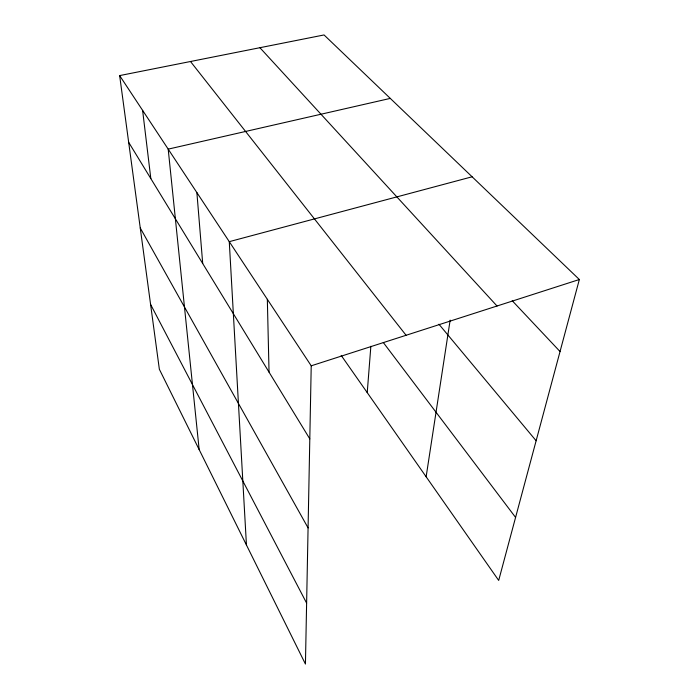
<?xml version="1.0" encoding="UTF-8"?>
<svg xmlns="http://www.w3.org/2000/svg" width="699" height="699" viewBox="0 0 699 699"><rect width="100%" height="100%" fill="white"/><g stroke="black" fill="none" stroke-linecap="round" stroke-linejoin="round"><path stroke-width="1.05" d="M119.651 75.588L311.221 365.813L305.437 664.05L159.355 369.264L119.651 75.588L324.056 34.95L579.349 279.513L498.693 580.423L341.199 355.433M367.228 392.62L370.863 346.267M426.137 476.77L450.147 320.151M311.221 365.813L579.349 279.513M472.113 176.786L229.272 241.662L246.45 545.019M390.287 98.402L168.197 149.132L199.171 449.606M512.218 300.719L560.048 351.536M259.914 47.707L497.033 306.013M438.928 324.222L536.133 440.763M190.495 61.503L406.093 335.275M383.305 342.51L515.582 517.426M128.668 142.316L309.806 438.893M140.254 227.979L308.084 527.911M150.591 304.414L306.625 603.123M142.613 110.372L150.827 178.595M196.882 192.592L202.71 263.54M267.333 299.312L269.045 372.148"/></g></svg>
